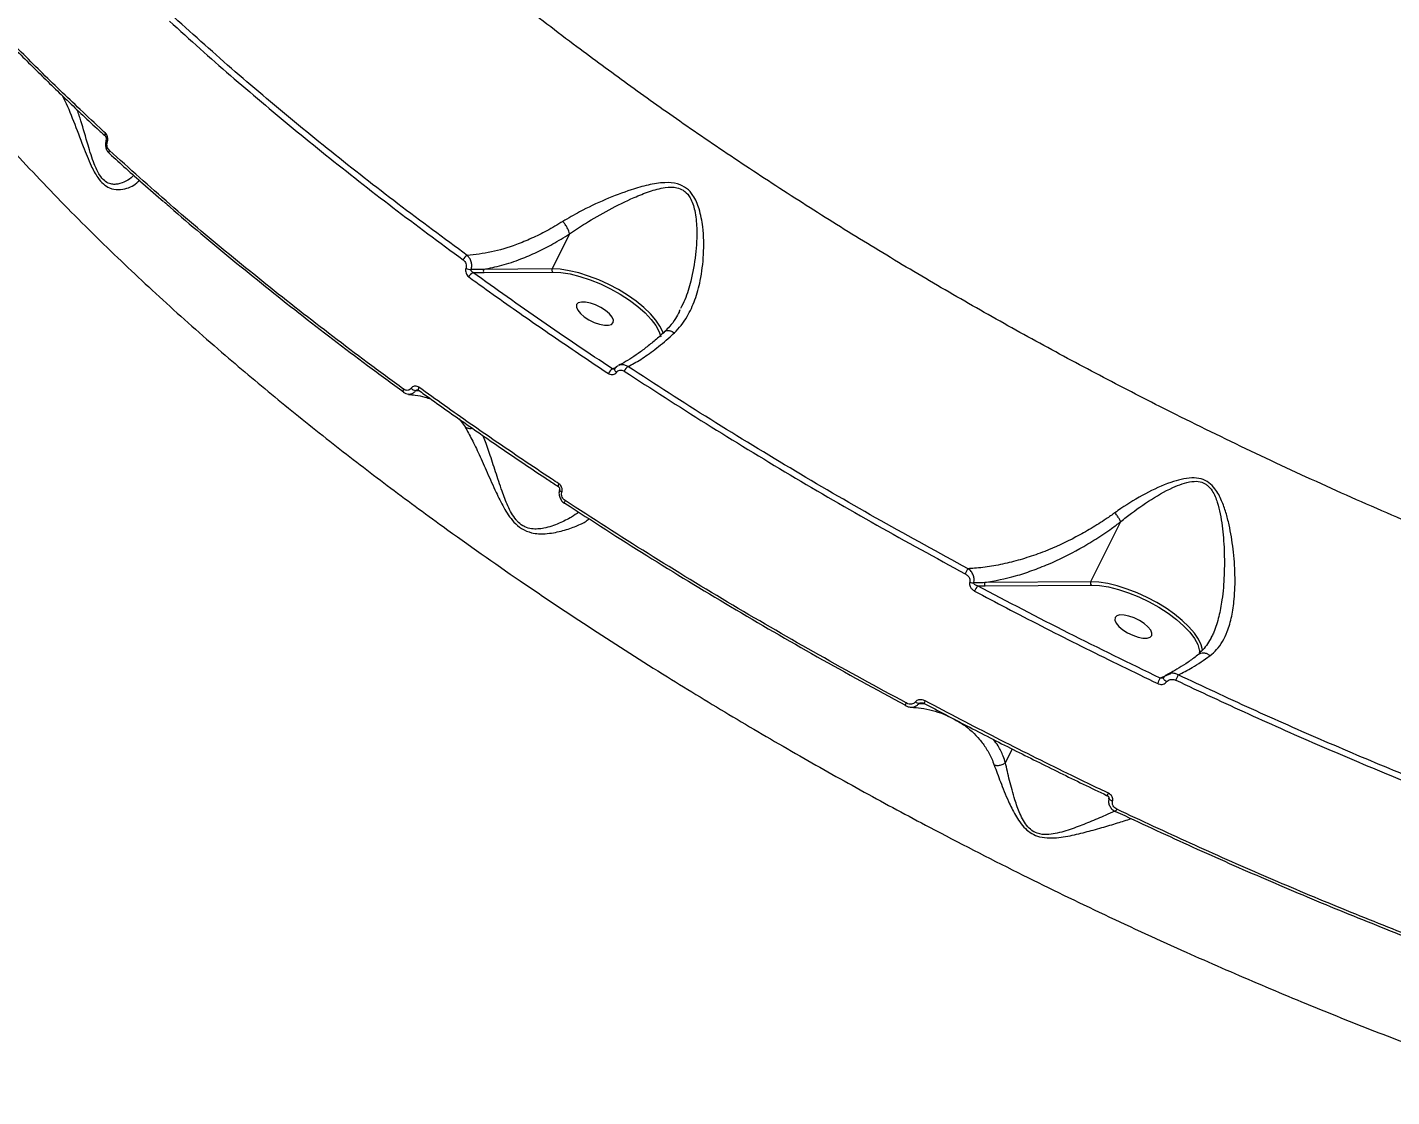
# Model space of a CAD drawing. Header units: millimetres. Extents: x -6328 to 5334, y -5037 to 4112.
# Drawn here: x -3359.1 to -3058, y 716.3 to 952.4 of the extents above; entities that cross this region are included whole.
import ezdxf

# ---------------------------------------------------------------- set-up
doc = ezdxf.new("R2010")
doc.units = ezdxf.units.MM
for name, color, linetype in [('DIKOM_ОБЪЕКТ', 7, 'Continuous'), ('DIKOM_РАЗМЕР_ЗОНА', 7, 'Continuous'), ('DIKOM_РАЗМЕР_ОБЪЕКТА', 7, 'Continuous')]:
    doc.layers.add(name, color=color, linetype=linetype)
doc.styles.add('style1', font='arial.ttf', dxfattribs={"width": 0.8})
doc.dimstyles.new('1-50', dxfattribs={"dimtxt": 300, "dimasz": 200, "dimexe": 100, "dimexo": 0, "dimgap": 100, "dimtad": 1, "dimtxsty": 'style1', "dimcen": 200, "dimclrd": 7, "dimclre": 7, "dimclrt": 7, "dimadec": 1, "dimazin": 2, "dimtfac": 1, "dimtmove": 0, "dimatfit": 2, "dimfxl": 0, "dimlwd": 25, "dimlwe": 18, "dimarcsym": 0})

# ---------------------------------------------------------------- blocks, each defined once
blk = doc.blocks.new('*D0')
at = {"layer": 'Defpoints', "color": 0, "transparency": 16777216}
for p in [(-3539.45, 760.32), (3333.52, 448.13), (3333.52, -4437.11)]:
    blk.add_point(p, dxfattribs=at)
at = {"layer": 'DIKOM_РАЗМЕР_ОБЪЕКТА', "color": 7, "lineweight": 18, "transparency": 16777216}
for p, q in [((-3539.45, 760.32), (-3539.45, -4537.11)), ((3333.52, 448.13), (3333.52, -4537.11))]:
    blk.add_line(p, q, dxfattribs=at)
at = {"layer": 'DIKOM_РАЗМЕР_ОБЪЕКТА', "color": 7, "lineweight": 25, "transparency": 16777216}
blk.add_line((-3339.45, -4437.11), (3133.52, -4437.11), dxfattribs=at)
at = {"layer": 'DIKOM_РАЗМЕР_ОБЪЕКТА', "color": 7, "transparency": 16777216}
for points in [[(-3339.45, -4403.77), (-3339.45, -4470.44), (-3539.45, -4437.11)], [(3133.52, -4403.77), (3133.52, -4470.44), (3333.52, -4437.11)]]:
    blk.add_solid(points, dxfattribs=at)
at = {"layer": 'DIKOM_РАЗМЕР_ОБЪЕКТА', "color": 7, "transparency": 16777216, "insert": (-102.96, -4183.94), "char_height": 300, "attachment_point": 5, "style": 'style1'}
blk.add_mtext('6900', dxfattribs=at)
blk = doc.blocks.new('*D2')
at = {"layer": 'Defpoints', "color": 0, "transparency": 16777216}
for p in [(-5303.77, 2121.42), (-1621.11, 2121.42), (560.33, -2395.62)]:
    blk.add_point(p, dxfattribs=at)
at = {"layer": 'DIKOM_РАЗМЕР_ОБЪЕКТА', "color": 7, "lineweight": 18, "transparency": 16777216}
for p, q in [((-1621.11, 2121.42), (-5403.77, 2121.42)), ((560.33, -2395.62), (-5403.77, -2395.62))]:
    blk.add_line(p, q, dxfattribs=at)
at = {"layer": 'DIKOM_РАЗМЕР_ОБЪЕКТА', "color": 7, "lineweight": 25, "transparency": 16777216}
blk.add_line((-5303.77, -2195.62), (-5303.77, 1921.42), dxfattribs=at)
at = {"layer": 'DIKOM_РАЗМЕР_ОБЪЕКТА', "color": 7, "transparency": 16777216}
for points in [[(-5337.11, 1921.42), (-5270.44, 1921.42), (-5303.77, 2121.42)], [(-5337.11, -2195.62), (-5270.44, -2195.62), (-5303.77, -2395.62)]]:
    blk.add_solid(points, dxfattribs=at)
at = {"layer": 'DIKOM_РАЗМЕР_ОБЪЕКТА', "color": 7, "transparency": 16777216, "insert": (-5556.94, -137.1), "char_height": 300, "attachment_point": 5, "rotation": 90, "style": 'style1'}
blk.add_mtext('4500', dxfattribs=at)
blk = doc.blocks.new('*D3')
at = {"layer": 'Defpoints', "color": 0, "transparency": 16777216}
for p in [(-1814.92, 4111.71), (-5877.98, -3895.62), (33.33, -3895.62)]:
    blk.add_point(p, dxfattribs=at)
at = {"layer": 'DIKOM_РАЗМЕР_ЗОНА', "color": 7, "lineweight": 18, "transparency": 16777216}
for p, q in [((-1814.92, 4111.71), (-5977.98, 4111.71)), ((33.33, -3895.62), (-5977.98, -3895.62))]:
    blk.add_line(p, q, dxfattribs=at)
at = {"layer": 'DIKOM_РАЗМЕР_ЗОНА', "color": 7, "lineweight": 25, "transparency": 16777216}
blk.add_line((-5877.98, 3911.71), (-5877.98, -3695.62), dxfattribs=at)
at = {"layer": 'DIKOM_РАЗМЕР_ЗОНА', "color": 7, "transparency": 16777216}
for points in [[(-5911.31, 3911.71), (-5844.65, 3911.71), (-5877.98, 4111.71)], [(-5911.31, -3695.62), (-5844.65, -3695.62), (-5877.98, -3895.62)]]:
    blk.add_solid(points, dxfattribs=at)
at = {"layer": 'DIKOM_РАЗМЕР_ЗОНА', "color": 7, "transparency": 16777216, "insert": (-6131.15, 108.05), "char_height": 300, "attachment_point": 5, "rotation": 90, "style": 'style1'}
blk.add_mtext('8000', dxfattribs=at)

msp = doc.modelspace()

# ---------------------------------------------------------------- linework, layer by layer
at = {"layer": 'DIKOM_ОБЪЕКТ', "color": 7, "linetype": 'Continuous', "lineweight": 15}
for p, q in [((-3341.003, 924.512), (-3340.977, 924.491)), ((-3239.426, 906.8), (-3243.283, 899.065)), ((-3260.75, 898.252), (-3258.315, 898.256)), ((-3243.283, 899.065), (-3258.406, 898.952)), ((-3258.315, 898.256), (-3243.193, 898.368)), ((-3215.091, 889.995), (-3215.242, 889.682)), ((-3229.168, 877.326), (-3229.987, 876.983)), ((-3263.835, 865.935), (-3262.485, 864.159)), ((-3117.808, 843.248), (-3124.427, 829.973)), ((-3149.405, 829.096), (-3147.725, 829.102)), ((-3124.427, 829.973), (-3147.816, 829.798)), ((-3147.725, 829.102), (-3124.337, 829.276)), ((-3097.66, 817.963), (-3097.894, 817.469)), ((-3106.796, 809.674), (-3109.082, 808.718)), ((-3143.222, 790.042), (-3141.717, 793.059))]:
    msp.add_line(p, q, dxfattribs=at)
at = {"layer": 'DIKOM_ОБЪЕКТ', "color": 7, "linetype": 'Continuous', "lineweight": 15, "flags": 128}
for points in [[(-3341.437, 927.114), (-3341.537, 927.187), (-3341.617, 927.258), (-3341.674, 927.327), (-3341.709, 927.391), (-3341.719, 927.45), (-3341.714, 927.479)], [(-3218.754, 884.751), (-3218.88, 885.139), (-3219.485, 886.414), (-3220.396, 887.759), (-3221.595, 889.144), (-3223.055, 890.538), (-3224.744, 891.912), (-3226.626, 893.235), (-3228.66, 894.48), (-3230.802, 895.618), (-3233.006, 896.626), (-3235.223, 897.482), (-3237.405, 898.166), (-3239.506, 898.665), (-3241.48, 898.966), (-3243.283, 899.065)], [(-3243.193, 898.368), (-3241.342, 898.261), (-3239.309, 897.935), (-3237.145, 897.398), (-3234.9, 896.662), (-3232.63, 895.745), (-3230.389, 894.67), (-3228.232, 893.463), (-3226.209, 892.152), (-3224.372, 890.769), (-3222.763, 889.349), (-3221.421, 887.924), (-3220.38, 886.529), (-3219.663, 885.199), (-3219.305, 884.051)], [(-3237.879, 891.165), (-3237.924, 890.618), (-3237.639, 889.955), (-3237.045, 889.229), (-3236.192, 888.499), (-3235.148, 887.826), (-3233.998, 887.262), (-3232.835, 886.854), (-3231.753, 886.635), (-3230.841, 886.623), (-3230.171, 886.818), (-3229.799, 887.205), (-3229.753, 887.752), (-3230.039, 888.416), (-3230.633, 889.141), (-3231.486, 889.871), (-3232.53, 890.544), (-3233.68, 891.108), (-3234.843, 891.516), (-3235.924, 891.735), (-3236.837, 891.747), (-3237.506, 891.552), (-3237.879, 891.165)], [(-3229.487, 877.007), (-3229.513, 876.954), (-3229.524, 876.858), (-3229.5, 876.745), (-3229.443, 876.618), (-3229.354, 876.484), (-3229.238, 876.348), (-3229.099, 876.214)], [(-3276.063, 872.512), (-3276.13, 872.362), (-3276.176, 872.224), (-3276.2, 872.101), (-3276.202, 871.999), (-3276.18, 871.921), (-3276.143, 871.875)], [(-3272.688, 872.923), (-3272.757, 872.767), (-3272.804, 872.624), (-3272.828, 872.499), (-3272.827, 872.396), (-3272.801, 872.32), (-3272.763, 872.281)], [(-3241.804, 851.624), (-3241.874, 851.469), (-3241.926, 851.329), (-3241.956, 851.208), (-3241.965, 851.112), (-3241.95, 851.043), (-3241.917, 851.008)], [(-3241.125, 849.783), (-3241.288, 849.869), (-3241.427, 849.96), (-3241.536, 850.054), (-3241.611, 850.145), (-3241.65, 850.231), (-3241.649, 850.308), (-3241.647, 850.315)], [(-3240.442, 847.934), (-3240.511, 847.785), (-3240.562, 847.649), (-3240.593, 847.532), (-3240.605, 847.436), (-3240.595, 847.366), (-3240.565, 847.324), (-3240.565, 847.324)], [(-3240.565, 847.324), (-3240.516, 847.311), (-3240.449, 847.329)], [(-3099.748, 814.936), (-3100.024, 816.047), (-3100.629, 817.322), (-3101.54, 818.667), (-3102.739, 820.052), (-3104.199, 821.446), (-3105.888, 822.82), (-3107.77, 824.143), (-3109.804, 825.388), (-3111.946, 826.526), (-3114.15, 827.534), (-3116.367, 828.39), (-3118.55, 829.074), (-3120.65, 829.573), (-3122.624, 829.874), (-3124.427, 829.973)], [(-3124.337, 829.276), (-3122.486, 829.169), (-3120.454, 828.843), (-3118.289, 828.306), (-3116.045, 827.57), (-3113.775, 826.654), (-3111.534, 825.579), (-3109.377, 824.371), (-3107.355, 823.061), (-3105.517, 821.678), (-3103.908, 820.258), (-3102.566, 818.833), (-3101.524, 817.439), (-3100.808, 816.108), (-3100.449, 814.959)], [(-3119.023, 822.073), (-3119.068, 821.526), (-3118.783, 820.863), (-3118.189, 820.137), (-3117.336, 819.407), (-3116.292, 818.734), (-3115.142, 818.17), (-3113.979, 817.762), (-3112.898, 817.543), (-3111.985, 817.531), (-3111.315, 817.726), (-3110.943, 818.113), (-3110.897, 818.66), (-3111.183, 819.324), (-3111.777, 820.049), (-3112.63, 820.779), (-3113.674, 821.452), (-3114.824, 822.016), (-3115.987, 822.424), (-3117.068, 822.643), (-3117.981, 822.655), (-3118.651, 822.46), (-3119.023, 822.073)], [(-3100.449, 814.959), (-3100.434, 814.874), (-3100.378, 814.194)], [(-3107.666, 807.885), (-3107.861, 808.028), (-3108.037, 808.186), (-3108.183, 808.348), (-3108.29, 808.505), (-3108.352, 808.648), (-3108.365, 808.769), (-3108.333, 808.855)], [(-3165.364, 802.687), (-3165.348, 802.692), (-3165.336, 802.703)], [(-3119.586, 781.568), (-3119.812, 781.651), (-3120.016, 781.752), (-3120.187, 781.864), (-3120.314, 781.981), (-3120.391, 782.097), (-3120.412, 782.203), (-3120.405, 782.24)], [(-3118.929, 779.251), (-3118.931, 779.265), (-3118.927, 779.284)]]:
    msp.add_lwpolyline(points, dxfattribs=at)
at = {"layer": 'DIKOM_ОБЪЕКТ', "color": 7, "linetype": 'Continuous', "lineweight": 15}
for centre, radius, start, end in [((-3341.416, 928.707), 0.585, 143.24065, 217.23659), ((-3340.514, 924.853), 0.596, 143.8407, 214.83478), ((-3260.998, 900.179), 2.131, 119.50756, 155.27911), ((-3261.129, 901.354), 2.465, 241.47231, 269.10464), ((-3259.762, 896.419), 2.082, 118.31601, 155.79339), ((-3257.843, 898.671), 0.629, 153.44876, 221.32701), ((-3242.721, 898.784), 0.629, 153.44867, 221.32786), ((-3228.443, 874.872), 2.615, 126.16276, 155.59411), ((-3224.826, 875.303), 2.797, 128.24662, 155.10734), ((-3276.056, 871.991), 0.145, 233.40865, 271.78711), ((-3273.133, 873.966), 1.775, 224.75477, 262.61321), ((-3143.063, 827.341), 10.073, 146.70459, 154.03329), ((-3150.333, 831.802), 2.061, 247.8203, 272.52595), ((-3140.428, 823.276), 10.698, 147.04246, 154.10482), ((-3147.253, 829.517), 0.629, 153.44876, 221.32701), ((-3123.865, 829.692), 0.629, 153.44866, 221.32787), ((-3125.422, 815.521), 17.699, 333.12433, 337.39541), ((-3119.89, 815.467), 15.975, 333.19081, 337.80712), ((-3164.009, 802.45), 1.375, 145.02417, 170.08796), ((-3162.046, 804.829), 1.724, 232.63181, 261.00725), ((-3159.205, 802.64), 2.034, 148.82897, 165.70444), ((-3123.336, 784.536), 3.086, 325.45806, 336.57622), ((-3120.467, 780.46), 1.956, 321.84709, 339.43575)]:
    msp.add_arc(centre, radius, start, end, dxfattribs=at)
for points, knots in [([(-2965.558, 810.796), (-2971.234, 812.548), (-2982.585, 816.052), (-2999.832, 821.91), (-3017.211, 828.207), (-3034.793, 835.013), (-3052.457, 842.284), (-3070.237, 850.043), (-3087.988, 858.239), (-3104.56, 866.316), (-3119.868, 874.142), (-3133.972, 881.659), (-3147.935, 889.415), (-3161.788, 897.429), (-3175.458, 905.666), (-3188.961, 914.141), (-3202.213, 922.807), (-3214.792, 931.378), (-3226.665, 939.798), (-3238.644, 948.625), (-3251.016, 958.144), (-3263.658, 968.354), (-3276.738, 979.459), (-3290.058, 991.449), (-3301.902, 1002.861), (-3311.641, 1012.829), (-3320.108, 1021.946), (-3328.577, 1031.632), (-3336.903, 1041.852), (-3345.148, 1052.787), (-3353.081, 1064.379), (-3359.847, 1075.557), (-3365.18, 1085.562), (-3369.339, 1094.437), (-3372.836, 1103.147), (-3375.651, 1111.655), (-3377.787, 1119.954), (-3379.219, 1128.011), (-3380.008, 1135.854), (-3379.943, 1140.855), (-3379.91, 1143.36)], [0, 0, 0, 0, 0.0277428, 0.0554856, 0.0835918, 0.1116979, 0.1402848, 0.1688716, 0.1978427, 0.2268138, 0.2503664, 0.2739191, 0.2976931, 0.3214671, 0.3455316, 0.3695961, 0.393891, 0.4181859, 0.4402547, 0.4623235, 0.4890861, 0.5158638, 0.5426264, 0.5757713, 0.6089163, 0.6309326, 0.652949, 0.6796477, 0.7063614, 0.7330602, 0.7661254, 0.7991906, 0.8241634, 0.8492229, 0.8742824, 0.8994293, 0.9244842, 0.9496267, 0.9747692, 1, 1, 1, 1]), ([(-3422.899, 1025.76), (-3422.584, 1024.31), (-3421.527, 1019.447), (-3418.606, 1010.782), (-3414.082, 999.61), (-3408.953, 989.236), (-3403.659, 979.818), (-3398.79, 971.907), (-3393.637, 964.159), (-3388.251, 956.582), (-3382.464, 948.931), (-3374.956, 939.557), (-3365.393, 928.428), (-3353.508, 915.66), (-3341.158, 903.322), (-3328.501, 891.458), (-3316.137, 880.52), (-3303.815, 870.164), (-3291.873, 860.576), (-3279.715, 851.229), (-3266.023, 841.128), (-3250.939, 830.514), (-3234.399, 819.455), (-3218.689, 809.445), (-3203.407, 800.134), (-3188.904, 791.659), (-3174.422, 783.534), (-3158.402, 774.902), (-3141.1, 766.017), (-3122.524, 756.978), (-3105.22, 748.997), (-3088.684, 741.754), (-3073.238, 735.321), (-3058.051, 729.31), (-3043.081, 723.695), (-3028.07, 718.351), (-3018.092, 715.065), (-3013.098, 713.421)], [0, 0, 0, 0, 0.0144718, 0.0485391, 0.0827126, 0.1187735, 0.1426499, 0.1665629, 0.1882447, 0.2099265, 0.231718, 0.2535095, 0.2893309, 0.3252754, 0.3602302, 0.3922148, 0.4242869, 0.4518443, 0.4794575, 0.5056644, 0.5319192, 0.5669316, 0.5989686, 0.631093, 0.6586948, 0.6863524, 0.7126009, 0.7388973, 0.7739972, 0.8061138, 0.8383179, 0.8659875, 0.8937129, 0.9200252, 0.9463853, 0.9731675, 1, 1, 1, 1]), ([(-3262.048, 902.034), (-3267.17, 905.815), (-3277.427, 913.386), (-3292.167, 924.955), (-3306.401, 936.667), (-3317.856, 946.581), (-3324.458, 952.578), (-3326.699, 954.613)], [0, 0, 0, 0, 0.2200464, 0.4406219, 0.6628116, 0.885546, 1, 1, 1, 1]), ([(-3341.884, 929.057), (-3342.298, 929.439), (-3344.368, 931.349), (-3349.403, 936.068), (-3356.827, 943.223), (-3362.352, 948.845), (-3365.116, 951.658)], [0, 0, 0, 0, 0.0507693, 0.253855, 0.6266991, 1, 1, 1, 1]), ([(-3327.733, 953.77), (-3325.487, 951.729), (-3318.923, 945.767), (-3307.534, 935.906), (-3293.334, 924.213), (-3278.509, 912.57), (-3268.13, 904.907), (-3262.934, 901.07)], [0, 0, 0, 0, 0.1144547, 0.3345006, 0.5550758, 0.7772655, 1, 1, 1, 1]), ([(-3365.095, 950.948), (-3364.784, 950.623), (-3362.359, 948.09), (-3357.599, 943.336), (-3350.789, 936.696), (-3345.533, 931.701), (-3342.492, 928.927), (-3341.873, 928.362)], [0, 0, 0, 0, 0.0431431, 0.3367235, 0.630912, 0.9248172, 1, 1, 1, 1]), ([(-3351.39, 937.311), (-3351.298, 937.132), (-3350.41, 935.416), (-3348.881, 931.632), (-3347.232, 927.257), (-3345.94, 923.928), (-3344.933, 921.57), (-3343.758, 919.362), (-3342.337, 917.71), (-3340.731, 916.704), (-3338.918, 916.443), (-3337.125, 916.796), (-3335.467, 917.514), (-3334.759, 918.224), (-3334.381, 918.603)], [0, 0, 0, 0, 0.0170796, 0.1638486, 0.3149848, 0.3722847, 0.4302661, 0.5069065, 0.5614893, 0.6159047, 0.7027811, 0.7959719, 0.8911769, 1, 1, 1, 1]), ([(-3335.643, 919.738), (-3335.729, 919.633), (-3336.151, 919.122), (-3337.339, 918.402), (-3338.733, 917.805), (-3339.993, 917.679), (-3340.998, 917.821), (-3342.129, 918.426), (-3343.369, 919.938), (-3344.303, 922.026), (-3345.07, 924.272), (-3346.043, 927.48), (-3346.969, 930.887), (-3347.817, 933.369), (-3348.093, 934.179)], [0, 0, 0, 0, 0.0302242, 0.1468557, 0.2652319, 0.316475, 0.368803, 0.4306878, 0.4922149, 0.5818291, 0.6519929, 0.7232558, 0.9096839, 1, 1, 1, 1]), ([(-3341.889, 928.358), (-3341.884, 928.354), (-3341.863, 928.337), (-3341.794, 928.248), (-3341.721, 928.09), (-3341.676, 927.903), (-3341.666, 927.714), (-3341.685, 927.567), (-3341.708, 927.506), (-3341.715, 927.486)], [0, 0, 0, 0, 0.0545881, 0.2556869, 0.4341324, 0.612632, 0.7657181, 0.9235389, 1, 1, 1, 1]), ([(-3341.437, 927.114), (-3341.394, 927.294), (-3341.309, 927.642), (-3341.378, 928.2), (-3341.565, 928.701), (-3341.778, 928.938), (-3341.884, 929.057)], [0, 0, 0, 0, 0.2592201, 0.5021627, 0.7511322, 1, 1, 1, 1]), ([(-3341.689, 927.471), (-3341.753, 927.277), (-3341.905, 926.812), (-3341.845, 925.997), (-3341.571, 925.148), (-3341.189, 924.728), (-3340.999, 924.519)], [0, 0, 0, 0, 0.190125, 0.4558985, 0.7297722, 1, 1, 1, 1]), ([(-3340.995, 925.205), (-3341.1, 925.321), (-3341.311, 925.554), (-3341.498, 926.047), (-3341.555, 926.569), (-3341.499, 926.927), (-3341.444, 927.095), (-3341.437, 927.114)], [0, 0, 0, 0, 0.2486747, 0.49752, 0.7389377, 0.9703205, 1, 1, 1, 1]), ([(-3276.063, 872.512), (-3278.749, 874.479), (-3286.6, 880.227), (-3299.23, 889.88), (-3313.753, 901.522), (-3327.767, 913.306), (-3336.582, 921.235), (-3340.995, 925.205)], [0, 0, 0, 0, 0.1144542, 0.3345003, 0.5550756, 0.7772654, 1, 1, 1, 1]), ([(-3340.954, 924.514), (-3340.951, 924.511), (-3338.568, 922.302), (-3334.612, 918.768), (-3330.566, 915.248), (-3329.043, 913.924)], [0, 0, 0, 0, 0.000869, 0.6241495, 1, 1, 1, 1]), ([(-3216.31, 884.935), (-3215.79, 885.471), (-3214.74, 886.552), (-3213.157, 888.954), (-3211.663, 892.222), (-3210.405, 896.833), (-3209.731, 902.264), (-3209.839, 907.651), (-3210.647, 912.092), (-3211.858, 915.043), (-3213.563, 916.967), (-3215.751, 918.017), (-3218.689, 918.208), (-3222.127, 917.637), (-3226.514, 916.371), (-3231.608, 914.396), (-3236.725, 912.003), (-3239.698, 910.251), (-3240.913, 909.536)], [0, 0, 0, 0, 0.0400994, 0.0808883, 0.149972, 0.2211627, 0.3125707, 0.4066966, 0.4681058, 0.5184496, 0.5509518, 0.5857536, 0.6308473, 0.6885498, 0.7478282, 0.8397944, 0.9345761, 1, 1, 1, 1]), ([(-3239.424, 906.808), (-3239.423, 906.809), (-3238.297, 907.601), (-3235.465, 909.458), (-3230.683, 912.2), (-3225.943, 914.546), (-3221.808, 916.2), (-3218.661, 917.086), (-3216.084, 917.18), (-3214.66, 916.641), (-3213.641, 915.925), (-3212.834, 914.921), (-3212.188, 913.417), (-3211.595, 911.186), (-3211.24, 907.403), (-3211.502, 902.119), (-3212.499, 896.816), (-3213.664, 892.822), (-3214.615, 890.95), (-3214.94, 890.31)], [0, 0, 0, 0, 0.0000675, 0.0754969, 0.1820107, 0.2914813, 0.3569136, 0.4234986, 0.4716662, 0.4992639, 0.5074195, 0.5408923, 0.5677568, 0.5953937, 0.6644064, 0.7700455, 0.8783371, 0.9584541, 1, 1, 1, 1]), ([(-3328.875, 913.848), (-3328.447, 913.467), (-3323.623, 909.166), (-3313.764, 900.974), (-3299.269, 889.305), (-3286.562, 879.598), (-3278.668, 873.816), (-3275.988, 871.854)], [0, 0, 0, 0, 0.0267982, 0.3020249, 0.579266, 0.8571868, 1, 1, 1, 1]), ([(-3240.913, 909.536), (-3242.1, 908.822), (-3244.394, 907.443), (-3247.835, 905.757), (-3251.938, 904.073), (-3256.795, 902.593), (-3260.282, 902.222), (-3262.048, 902.034)], [0, 0, 0, 0, 0.164794, 0.3184402, 0.4735199, 0.7333093, 1, 1, 1, 1]), ([(-3239.424, 906.808), (-3239.474, 907.003), (-3239.575, 907.393), (-3239.918, 908.116), (-3240.347, 908.823), (-3240.699, 909.289), (-3240.883, 909.502), (-3240.913, 909.536)], [0, 0, 0, 0, 0.2440021, 0.4880042, 0.7320067, 0.9571012, 1, 1, 1, 1]), ([(-3258.406, 898.952), (-3257.073, 899.22), (-3254.388, 899.759), (-3250.437, 901.098), (-3246.676, 902.708), (-3243.077, 904.536), (-3240.667, 906.031), (-3239.426, 906.8)], [0, 0, 0, 0, 0.2198974, 0.4427753, 0.6236712, 0.8062571, 1, 1, 1, 1]), ([(-3239.426, 906.8), (-3239.425, 906.802), (-3239.424, 906.804), (-3239.424, 906.807), (-3239.424, 906.808), (-3239.424, 906.808)], [0, 0, 0, 0, 0.5019097, 0.9101308, 1, 1, 1, 1]), ([(-3262.934, 901.07), (-3262.806, 900.958), (-3262.549, 900.733), (-3262.303, 900.251), (-3262.203, 899.737), (-3262.245, 899.379), (-3262.299, 899.21), (-3262.306, 899.188)], [0, 0, 0, 0, 0.2478617, 0.4958964, 0.7364511, 0.9670336, 1, 1, 1, 1]), ([(-3261.167, 898.889), (-3261.156, 898.925), (-3261.068, 899.207), (-3260.992, 899.8), (-3261.123, 900.657), (-3261.476, 901.464), (-3261.858, 901.845), (-3262.048, 902.034)], [0, 0, 0, 0, 0.0333396, 0.2664399, 0.5082689, 0.7552684, 1, 1, 1, 1]), ([(-3262.306, 899.188), (-3262.312, 899.169), (-3262.368, 898.997), (-3262.41, 898.633), (-3262.307, 898.108), (-3262.055, 897.616), (-3261.792, 897.387), (-3261.661, 897.272)], [0, 0, 0, 0, 0.0299153, 0.261791, 0.5039481, 0.7520215, 1, 1, 1, 1]), ([(-3260.75, 898.252), (-3260.817, 898.289), (-3260.949, 898.363), (-3261.096, 898.522), (-3261.175, 898.687), (-3261.183, 898.805), (-3261.174, 898.866), (-3261.169, 898.883), (-3261.167, 898.889)], [0, 0, 0, 0, 0.2725665, 0.5325862, 0.7667508, 0.9319469, 0.9740885, 1, 1, 1, 1]), ([(-3258.406, 898.952), (-3258.642, 898.944), (-3259.562, 898.914), (-3260.483, 898.9), (-3261.167, 898.889)], [0, 0, 0, 0, 0.2563729, 1, 1, 1, 1]), ([(-3229.987, 876.983), (-3235.216, 880.48), (-3245.687, 887.482), (-3255.725, 894.659), (-3260.75, 898.252)], [0, 0, 0, 0, 0.4994501, 1, 1, 1, 1]), ([(-3261.661, 897.272), (-3261.154, 896.906), (-3258.617, 895.075), (-3252.299, 890.572), (-3242.583, 883.803), (-3234.746, 878.57), (-3230.825, 875.952)], [0, 0, 0, 0, 0.0507678, 0.2538476, 0.6266954, 1, 1, 1, 1]), ([(-3215.194, 889.666), (-3215.472, 889.138), (-3216.108, 887.932), (-3217.183, 886.449), (-3218.044, 885.616), (-3218.401, 885.27)], [0, 0, 0, 0, 0.3132167, 0.7151937, 1, 1, 1, 1]), ([(-3218.349, 885.251), (-3218.243, 885.328), (-3218.01, 885.497), (-3217.454, 885.486), (-3216.893, 885.294), (-3216.506, 885.072), (-3216.346, 884.96), (-3216.31, 884.935)], [0, 0, 0, 0, 0.2340227, 0.5147519, 0.7954821, 0.9532557, 1, 1, 1, 1]), ([(-3218.373, 885.281), (-3218.831, 884.855), (-3220.001, 883.768), (-3221.823, 882.244), (-3223.825, 880.698), (-3225.723, 879.395), (-3227.339, 878.408), (-3228.247, 877.966), (-3228.617, 877.785)], [0, 0, 0, 0, 0.1207181, 0.307945, 0.4959109, 0.6839216, 0.8710429, 1, 1, 1, 1]), ([(-3226.557, 877.5), (-3225.631, 877.988), (-3223.761, 878.973), (-3220.612, 881.217), (-3218.083, 883.311), (-3216.619, 884.652), (-3216.31, 884.935)], [0, 0, 0, 0, 0.2991599, 0.6039868, 0.9163485, 1, 1, 1, 1]), ([(-3229.569, 876.948), (-3229.593, 876.936), (-3229.663, 876.903), (-3229.8, 876.907), (-3229.917, 876.942), (-3229.976, 876.977), (-3229.987, 876.983)], [0, 0, 0, 0, 0.1893094, 0.5524183, 0.9161655, 1, 1, 1, 1]), ([(-3229.487, 877.01), (-3229.49, 877.005), (-3229.514, 876.965), (-3229.53, 876.949), (-3229.564, 876.945), (-3229.567, 876.944)], [0, 0, 0, 0, 0.1085739, 0.9056782, 1, 1, 1, 1]), ([(-3228.711, 877.674), (-3228.942, 877.54), (-3229.246, 877.363), (-3229.425, 877.065), (-3229.468, 876.993)], [0, 0, 0, 0, 0.7585874, 1, 1, 1, 1]), ([(-3229.099, 876.214), (-3228.998, 876.328), (-3228.795, 876.556), (-3228.367, 876.721), (-3227.904, 876.726), (-3227.563, 876.606), (-3227.394, 876.5), (-3227.363, 876.48)], [0, 0, 0, 0, 0.236408, 0.4729314, 0.7098822, 0.9468304, 1, 1, 1, 1]), ([(-3226.557, 877.5), (-3226.608, 877.532), (-3226.886, 877.71), (-3227.44, 877.905), (-3228.107, 877.936), (-3228.455, 877.769), (-3228.584, 877.708)], [0, 0, 0, 0, 0.0799632, 0.4362, 0.7924271, 1, 1, 1, 1]), ([(-3227.363, 876.48), (-3221.375, 872.604), (-3209.384, 864.839), (-3190.753, 853.519), (-3171.69, 842.422), (-3158.649, 835.312), (-3152.119, 831.752)], [0, 0, 0, 0, 0.2482522, 0.497193, 0.7482405, 1, 1, 1, 1]), ([(-3151.482, 832.871), (-3157.907, 836.373), (-3170.775, 843.388), (-3189.713, 854.401), (-3208.398, 865.743), (-3220.498, 873.577), (-3226.557, 877.5)], [0, 0, 0, 0, 0.2482527, 0.4971938, 0.7482409, 1, 1, 1, 1]), ([(-3230.825, 875.952), (-3230.793, 875.932), (-3230.625, 875.826), (-3230.285, 875.707), (-3229.826, 875.711), (-3229.4, 875.875), (-3229.199, 876.101), (-3229.099, 876.214)], [0, 0, 0, 0, 0.0545852, 0.2913569, 0.527817, 0.7639702, 1, 1, 1, 1]), ([(-3276.122, 871.903), (-3275.948, 871.774), (-3275.59, 871.507), (-3275.155, 871.461), (-3274.932, 871.438)], [0, 0, 0, 0, 0.4863285, 1, 1, 1, 1]), ([(-3274.393, 872.716), (-3274.487, 872.608), (-3274.675, 872.39), (-3275.071, 872.238), (-3275.501, 872.238), (-3275.84, 872.361), (-3276.017, 872.481), (-3276.063, 872.512)], [0, 0, 0, 0, 0.2256675, 0.4513623, 0.6801796, 0.9175966, 1, 1, 1, 1]), ([(-3274.976, 871.348), (-3274.476, 871.31), (-3273.207, 871.215), (-3271.538, 870.866), (-3270.454, 870.471), (-3269.999, 870.305)], [0, 0, 0, 0, 0.2743608, 0.6962783, 1, 1, 1, 1]), ([(-3274.973, 871.445), (-3274.803, 871.435), (-3274.412, 871.41), (-3273.829, 871.668), (-3273.517, 872.026), (-3273.361, 872.206)], [0, 0, 0, 0, 0.2789508, 0.6386991, 1, 1, 1, 1]), ([(-3272.688, 872.923), (-3272.735, 872.955), (-3272.917, 873.077), (-3273.265, 873.202), (-3273.705, 873.2), (-3274.107, 873.046), (-3274.298, 872.826), (-3274.393, 872.716)], [0, 0, 0, 0, 0.0825824, 0.3217227, 0.5513052, 0.7756177, 1, 1, 1, 1]), ([(-3273.361, 872.206), (-3273.329, 872.239), (-3273.293, 872.277), (-3273.197, 872.33), (-3273.099, 872.365), (-3273.003, 872.361), (-3272.967, 872.359)], [0, 0, 0, 0, 0.3194609, 0.3683543, 0.7639494, 1, 1, 1, 1]), ([(-3273.361, 872.206), (-3273.302, 872.205), (-3273.059, 872.203), (-3272.817, 872.198), (-3272.634, 872.195)], [0, 0, 0, 0, 0.2404961, 1, 1, 1, 1]), ([(-3272.967, 872.363), (-3272.965, 872.364), (-3272.95, 872.368), (-3272.873, 872.355), (-3272.794, 872.297), (-3272.768, 872.278)], [0, 0, 0, 0, 0.1424576, 0.7184528, 1, 1, 1, 1]), ([(-3272.759, 872.286), (-3272.332, 871.975), (-3268.995, 869.542), (-3262.591, 865.034), (-3253.536, 858.778), (-3246.631, 854.104), (-3242.712, 851.54), (-3241.911, 851.016)], [0, 0, 0, 0, 0.043061, 0.3365562, 0.6306674, 0.9245086, 1, 1, 1, 1]), ([(-3241.804, 851.624), (-3242.34, 851.979), (-3245.022, 853.75), (-3251.595, 858.149), (-3261.419, 864.873), (-3268.93, 870.239), (-3272.688, 872.923)], [0, 0, 0, 0, 0.0507678, 0.2538476, 0.6266954, 1, 1, 1, 1]), ([(-3262.485, 864.159), (-3261.998, 863.284), (-3261.013, 861.509), (-3259.364, 858.055), (-3257.609, 854.111), (-3255.867, 850.123), (-3254.31, 846.928), (-3252.973, 844.718), (-3251.701, 843.054), (-3249.947, 841.545), (-3248.017, 840.795), (-3246.282, 840.568), (-3244.002, 840.595), (-3241.189, 841.142), (-3238.252, 842.119), (-3236.11, 843.068), (-3235.377, 843.679), (-3235.102, 843.908)], [0, 0, 0, 0, 0.0847791, 0.1718412, 0.2643904, 0.3588056, 0.4282, 0.4634512, 0.4996966, 0.5408254, 0.5884614, 0.6228808, 0.6581133, 0.7514382, 0.8473839, 0.9426517, 1, 1, 1, 1]), ([(-3262.485, 864.159), (-3262.449, 864.138), (-3262.224, 864.005), (-3261.724, 863.858), (-3261.191, 863.802), (-3260.915, 863.885), (-3260.904, 863.888)], [0, 0, 0, 0, 0.0821702, 0.5133258, 0.9806987, 1, 1, 1, 1]), ([(-3237.386, 845.369), (-3237.906, 844.996), (-3239.107, 844.133), (-3241.709, 842.848), (-3244.279, 841.921), (-3246.424, 841.606), (-3247.838, 841.623), (-3249.003, 841.943), (-3250.07, 842.522), (-3250.715, 843.066), (-3251.534, 844.002), (-3252.277, 845.124), (-3253.331, 847.264), (-3254.504, 850.392), (-3255.784, 854.346), (-3257.062, 858.238), (-3257.981, 860.914), (-3258.433, 862.043), (-3258.51, 862.234)], [0, 0, 0, 0, 0.0854135, 0.1976949, 0.3121797, 0.3516167, 0.3918078, 0.431512, 0.443657, 0.4793996, 0.487893, 0.5272738, 0.5685036, 0.6502332, 0.7620753, 0.8759002, 0.9789778, 1, 1, 1, 1]), ([(-3098.09, 813.673), (-3097.587, 814.099), (-3096.538, 814.988), (-3095.274, 816.802), (-3094.116, 819.23), (-3093.224, 822.355), (-3092.62, 826.557), (-3092.487, 831.564), (-3092.891, 837.109), (-3093.64, 841.717), (-3094.54, 845.276), (-3095.476, 847.977), (-3096.672, 850.27), (-3098.264, 851.94), (-3100.08, 852.819), (-3102.218, 852.992), (-3104.464, 852.638), (-3107.94, 851.586), (-3112.461, 849.466), (-3116.498, 847.044), (-3118.625, 845.542), (-3119.056, 845.237)], [0, 0, 0, 0, 0.0399715, 0.083299, 0.1277351, 0.1880435, 0.2502378, 0.3338835, 0.4199859, 0.5013491, 0.5428288, 0.5846608, 0.6297904, 0.6581297, 0.6869604, 0.7180466, 0.7529296, 0.7887563, 0.8810067, 0.9758693, 1, 1, 1, 1]), ([(-3241.923, 851.008), (-3241.915, 851.004), (-3241.871, 850.979), (-3241.789, 850.898), (-3241.7, 850.767), (-3241.641, 850.615), (-3241.621, 850.466), (-3241.631, 850.361), (-3241.646, 850.325), (-3241.649, 850.317)], [0, 0, 0, 0, 0.0432552, 0.224047, 0.3932212, 0.5687305, 0.7505764, 0.9396501, 1, 1, 1, 1]), ([(-3241.125, 849.783), (-3241.115, 849.817), (-3241.06, 850.001), (-3241.036, 850.37), (-3241.157, 850.863), (-3241.415, 851.314), (-3241.674, 851.521), (-3241.804, 851.624)], [0, 0, 0, 0, 0.0535395, 0.2897948, 0.5263616, 0.7631292, 1, 1, 1, 1]), ([(-3241.618, 850.304), (-3241.676, 850.119), (-3241.819, 849.666), (-3241.72, 848.869), (-3241.357, 848.06), (-3240.917, 847.538), (-3240.607, 847.364), (-3240.557, 847.336)], [0, 0, 0, 0, 0.1731777, 0.4246784, 0.6838152, 0.9486163, 1, 1, 1, 1]), ([(-3240.442, 847.934), (-3240.573, 848.037), (-3240.833, 848.244), (-3241.093, 848.697), (-3241.214, 849.191), (-3241.19, 849.562), (-3241.135, 849.748), (-3241.125, 849.783)], [0, 0, 0, 0, 0.2363546, 0.4725827, 0.7091512, 0.9458514, 1, 1, 1, 1]), ([(-3117.806, 843.257), (-3117.804, 843.259), (-3117.401, 843.592), (-3115.435, 845.178), (-3111.682, 847.866), (-3107.51, 850.312), (-3104.241, 851.659), (-3102.214, 852.194), (-3100.363, 852.189), (-3099.257, 851.716), (-3098.358, 851.057), (-3097.323, 849.805), (-3096.445, 847.596), (-3095.807, 844.989), (-3095.247, 841.469), (-3094.894, 836.935), (-3094.894, 831.411), (-3095.306, 826.467), (-3096.111, 822.255), (-3096.871, 819.567), (-3097.517, 818.254), (-3097.66, 817.963)], [0, 0, 0, 0, 0.0001001, 0.0276741, 0.1333897, 0.2414151, 0.2798519, 0.3189988, 0.351208, 0.3749228, 0.3803488, 0.4096148, 0.4584808, 0.504408, 0.5507847, 0.6453752, 0.7418775, 0.840479, 0.9093718, 0.9799029, 1, 1, 1, 1]), ([(-3240.449, 847.329), (-3234.469, 843.462), (-3222.492, 835.719), (-3203.886, 824.431), (-3184.853, 813.367), (-3171.833, 806.278), (-3165.315, 802.728)], [0, 0, 0, 0, 0.2482526, 0.4971936, 0.7482408, 1, 1, 1, 1]), ([(-3165.136, 803.238), (-3171.579, 806.745), (-3184.483, 813.769), (-3203.477, 824.798), (-3222.222, 836.158), (-3234.363, 844.005), (-3240.442, 847.934)], [0, 0, 0, 0, 0.2482523, 0.4971932, 0.7482405, 1, 1, 1, 1]), ([(-3119.056, 845.237), (-3119.703, 844.777), (-3121.43, 843.548), (-3124.305, 841.73), (-3128.836, 839.18), (-3133.611, 837.001), (-3138.523, 835.259), (-3142.441, 834.16), (-3146.313, 833.374), (-3149.322, 832.995), (-3151.017, 832.897), (-3151.482, 832.871)], [0, 0, 0, 0, 0.0601169, 0.1606253, 0.2618619, 0.4689752, 0.5879989, 0.7078536, 0.830228, 0.9534373, 1, 1, 1, 1]), ([(-3147.816, 829.798), (-3145.561, 830.22), (-3142.152, 830.858), (-3137.383, 832.422), (-3132.667, 834.267), (-3127.931, 836.597), (-3123.283, 839.378), (-3120.274, 841.396), (-3118.47, 842.751), (-3117.808, 843.248)], [0, 0, 0, 0, 0.2355394, 0.3560364, 0.4765274, 0.7016571, 0.8172953, 0.9329171, 1, 1, 1, 1]), ([(-3117.806, 843.257), (-3117.885, 843.432), (-3118.043, 843.781), (-3118.462, 844.448), (-3118.823, 844.944), (-3119.025, 845.198), (-3119.056, 845.237)], [0, 0, 0, 0, 0.3157288, 0.6314576, 0.943771, 1, 1, 1, 1]), ([(-3117.808, 843.248), (-3117.807, 843.25), (-3117.806, 843.252), (-3117.805, 843.255), (-3117.806, 843.257), (-3117.806, 843.257)], [0, 0, 0, 0, 0.4269521, 0.7842824, 1, 1, 1, 1]), ([(-3152.119, 831.752), (-3151.903, 831.61), (-3151.527, 831.362), (-3151.182, 830.852), (-3151.043, 830.389), (-3151.058, 830.071), (-3151.104, 829.92), (-3151.111, 829.894)], [0, 0, 0, 0, 0.3277202, 0.573894, 0.77963, 0.9627747, 1, 1, 1, 1]), ([(-3150.243, 829.743), (-3150.23, 829.786), (-3150.153, 830.037), (-3150.103, 830.559), (-3150.249, 831.335), (-3150.656, 832.125), (-3151.129, 832.622), (-3151.432, 832.835), (-3151.482, 832.871)], [0, 0, 0, 0, 0.0395069, 0.2326388, 0.4437426, 0.6867398, 0.9479473, 1, 1, 1, 1]), ([(-3151.111, 829.894), (-3151.121, 829.862), (-3151.168, 829.7), (-3151.178, 829.36), (-3151.023, 828.871), (-3150.657, 828.343), (-3150.267, 828.089), (-3150.052, 827.948)], [0, 0, 0, 0, 0.0440727, 0.2245474, 0.4337722, 0.6875081, 1, 1, 1, 1]), ([(-3149.405, 829.096), (-3149.543, 829.142), (-3149.784, 829.221), (-3150.053, 829.389), (-3150.196, 829.538), (-3150.242, 829.647), (-3150.248, 829.706), (-3150.244, 829.733), (-3150.243, 829.743)], [0, 0, 0, 0, 0.3694027, 0.6445477, 0.8371646, 0.9270165, 0.9711869, 1, 1, 1, 1]), ([(-3147.816, 829.798), (-3148.051, 829.791), (-3148.86, 829.767), (-3149.669, 829.753), (-3150.243, 829.743)], [0, 0, 0, 0, 0.2912822, 1, 1, 1, 1]), ([(-3109.082, 808.718), (-3115.851, 812.001), (-3129.409, 818.578), (-3142.733, 825.587), (-3149.405, 829.096)], [0, 0, 0, 0, 0.4992727, 1, 1, 1, 1]), ([(-3150.052, 827.948), (-3149.465, 827.636), (-3146.527, 826.072), (-3138.38, 821.793), (-3125.525, 815.217), (-3114.934, 810.087), (-3109.635, 807.52)], [0, 0, 0, 0, 0.0441412, 0.2207137, 0.6100127, 1, 1, 1, 1]), ([(-3097.702, 817.98), (-3097.857, 817.654), (-3098.276, 816.768), (-3099.141, 815.585), (-3099.933, 814.66), (-3100.456, 814.293), (-3100.55, 814.227)], [0, 0, 0, 0, 0.2073298, 0.5619838, 0.9210529, 1, 1, 1, 1]), ([(-3100.466, 814.08), (-3100.596, 813.975), (-3101.451, 813.284), (-3102.954, 812.218), (-3104.931, 810.928), (-3106.434, 810.06), (-3107.218, 809.701), (-3107.441, 809.598)], [0, 0, 0, 0, 0.0503147, 0.3307467, 0.6105398, 0.8892678, 1, 1, 1, 1]), ([(-3105.099, 809.432), (-3104.084, 809.932), (-3101.88, 811.018), (-3099.418, 812.742), (-3098.09, 813.673)], [0, 0, 0, 0, 0.4604881, 1, 1, 1, 1]), ([(-3100.437, 814.057), (-3100.33, 814.137), (-3100.068, 814.33), (-3099.484, 814.359), (-3098.817, 814.173), (-3098.347, 813.885), (-3098.124, 813.701), (-3098.09, 813.673)], [0, 0, 0, 0, 0.1850064, 0.4512286, 0.7174517, 0.9570267, 1, 1, 1, 1]), ([(-3109.635, 807.52), (-3109.572, 807.493), (-3109.344, 807.393), (-3108.925, 807.313), (-3108.42, 807.364), (-3107.972, 807.549), (-3107.768, 807.773), (-3107.666, 807.885)], [0, 0, 0, 0, 0.0918816, 0.335558, 0.5630753, 0.7814373, 1, 1, 1, 1]), ([(-3108.47, 808.763), (-3108.496, 808.751), (-3108.589, 808.707), (-3108.773, 808.686), (-3108.951, 808.691), (-3109.054, 808.712), (-3109.082, 808.718)], [0, 0, 0, 0, 0.1294393, 0.4660343, 0.8518317, 1, 1, 1, 1]), ([(-3108.335, 808.854), (-3108.336, 808.852), (-3108.348, 808.831), (-3108.383, 808.794), (-3108.45, 808.769), (-3108.469, 808.761)], [0, 0, 0, 0, 0.0817995, 0.730688, 1, 1, 1, 1]), ([(-3107.487, 809.544), (-3107.7, 809.433), (-3108.034, 809.258), (-3108.233, 808.946), (-3108.305, 808.833)], [0, 0, 0, 0, 0.6384822, 1, 1, 1, 1]), ([(-3107.666, 807.885), (-3107.561, 807.999), (-3107.352, 808.228), (-3106.891, 808.418), (-3106.369, 808.472), (-3105.934, 808.393), (-3105.697, 808.29), (-3105.632, 808.262)], [0, 0, 0, 0, 0.216891, 0.4334722, 0.6619726, 0.9080849, 1, 1, 1, 1]), ([(-3105.099, 809.432), (-3105.197, 809.484), (-3105.558, 809.672), (-3106.224, 809.824), (-3106.94, 809.8), (-3107.296, 809.621), (-3107.423, 809.558)], [0, 0, 0, 0, 0.1319614, 0.4854936, 0.8170067, 1, 1, 1, 1]), ([(-3105.632, 808.262), (-3100.286, 805.758), (-3089.583, 800.746), (-3073.393, 793.596), (-3057.116, 786.696), (-3046.232, 782.371), (-3040.785, 780.206)], [0, 0, 0, 0, 0.2488775, 0.4981996, 0.7488726, 1, 1, 1, 1]), ([(-3040.393, 781.438), (-3045.779, 783.578), (-3056.562, 787.862), (-3072.755, 794.723), (-3088.959, 801.875), (-3099.715, 806.912), (-3105.099, 809.432)], [0, 0, 0, 0, 0.2488778, 0.4982002, 0.748873, 1, 1, 1, 1]), ([(-3165.346, 802.72), (-3165.196, 802.629), (-3164.812, 802.397), (-3164.367, 802.351), (-3164.095, 802.323)], [0, 0, 0, 0, 0.3898, 1, 1, 1, 1]), ([(-3163.092, 803.459), (-3163.182, 803.358), (-3163.363, 803.156), (-3163.765, 802.997), (-3164.234, 802.954), (-3164.711, 803.038), (-3165.007, 803.178), (-3165.136, 803.238)], [0, 0, 0, 0, 0.188925, 0.3774349, 0.5791838, 0.8164502, 1, 1, 1, 1]), ([(-3164.098, 802.312), (-3163.342, 802.248), (-3161.679, 802.108), (-3159.309, 801.597), (-3157.111, 800.928), (-3155.852, 800.324), (-3155.3, 800.059)], [0, 0, 0, 0, 0.2295098, 0.5049376, 0.7831178, 1, 1, 1, 1]), ([(-3164.096, 802.324), (-3164.067, 802.317), (-3163.816, 802.263), (-3163.35, 802.366), (-3162.747, 802.622), (-3162.46, 802.957), (-3162.315, 803.127)], [0, 0, 0, 0, 0.0419559, 0.3658076, 0.6788085, 1, 1, 1, 1]), ([(-3160.946, 803.693), (-3161.08, 803.755), (-3161.393, 803.901), (-3161.898, 803.986), (-3162.392, 803.938), (-3162.811, 803.772), (-3162.998, 803.563), (-3163.092, 803.459)], [0, 0, 0, 0, 0.1825282, 0.4237843, 0.6274648, 0.8134356, 1, 1, 1, 1]), ([(-3162.315, 803.127), (-3162.292, 803.149), (-3162.251, 803.188), (-3162.135, 803.244), (-3161.964, 803.289), (-3161.817, 803.292), (-3161.739, 803.294)], [0, 0, 0, 0, 0.1581496, 0.2742752, 0.612437, 1, 1, 1, 1]), ([(-3162.315, 803.127), (-3162.205, 803.125), (-3161.8, 803.121), (-3161.397, 803.115), (-3161.104, 803.11)], [0, 0, 0, 0, 0.2709376, 1, 1, 1, 1]), ([(-3161.739, 803.291), (-3161.717, 803.292), (-3161.615, 803.298), (-3161.413, 803.256), (-3161.254, 803.171), (-3161.181, 803.132)], [0, 0, 0, 0, 0.1225215, 0.5951624, 1, 1, 1, 1]), ([(-3161.174, 803.147), (-3158.04, 801.491), (-3151.515, 798.041), (-3141.523, 792.935), (-3131.229, 787.823), (-3124.317, 784.445), (-3120.827, 782.804), (-3120.793, 782.788)], [0, 0, 0, 0, 0.235353, 0.4900743, 0.7439511, 0.997501, 1, 1, 1, 1]), ([(-3120.504, 783.309), (-3121.106, 783.596), (-3124.111, 785.032), (-3132.4, 789.049), (-3145.328, 795.487), (-3155.737, 800.956), (-3160.946, 803.693)], [0, 0, 0, 0, 0.0441412, 0.2207137, 0.6100127, 1, 1, 1, 1]), ([(-3154.611, 799.697), (-3153.897, 799.292), (-3151.752, 798.076), (-3149.376, 795.859), (-3147.432, 793.221), (-3146.385, 791.299), (-3145.895, 790.006), (-3145.715, 789.532)], [0, 0, 0, 0, 0.1769747, 0.5310466, 0.7121124, 0.8945008, 1, 1, 1, 1]), ([(-3143.222, 790.042), (-3143.391, 790.531), (-3143.843, 791.84), (-3144.689, 793.58), (-3145.501, 794.703), (-3145.836, 795.167)], [0, 0, 0, 0, 0.259801, 0.69415, 1, 1, 1, 1]), ([(-3145.715, 789.532), (-3145.67, 789.521), (-3145.376, 789.451), (-3144.781, 789.424), (-3143.942, 789.6), (-3143.467, 789.888), (-3143.229, 790.032)], [0, 0, 0, 0, 0.056229, 0.3685429, 0.6842715, 1, 1, 1, 1]), ([(-3145.715, 789.532), (-3145.276, 788.325), (-3144.388, 785.884), (-3142.843, 782.035), (-3141.375, 778.985), (-3140.098, 776.939), (-3138.925, 775.504), (-3137.437, 774.327), (-3135.568, 773.577), (-3133.518, 773.374), (-3130.725, 773.563), (-3127.442, 774.232), (-3123.656, 775.224), (-3120.105, 776.257), (-3117.272, 777.114), (-3115.977, 777.55), (-3115.48, 777.717)], [0, 0, 0, 0, 0.1131598, 0.228904, 0.3061417, 0.345317, 0.3854226, 0.4209183, 0.4567692, 0.5014617, 0.5443915, 0.6348146, 0.7273116, 0.829987, 0.9347429, 1, 1, 1, 1]), ([(-3143.229, 790.032), (-3143.228, 790.033), (-3143.226, 790.035), (-3143.224, 790.038), (-3143.223, 790.041), (-3143.222, 790.042)], [0, 0, 0, 0, 0.3001999, 0.7069773, 1, 1, 1, 1]), ([(-3119.1, 779.38), (-3119.78, 779.064), (-3121.432, 778.299), (-3124.481, 776.992), (-3128.008, 775.603), (-3131.035, 774.604), (-3133.622, 774.154), (-3135.385, 774.175), (-3136.553, 774.581), (-3137.471, 775.103), (-3138.392, 775.916), (-3139.319, 777.3), (-3140.296, 779.321), (-3141.344, 782.363), (-3142.373, 786.216), (-3142.971, 788.821), (-3143.229, 790.031), (-3143.229, 790.032)], [0, 0, 0, 0, 0.0831834, 0.2019982, 0.3035342, 0.4065963, 0.4528128, 0.4990145, 0.5292694, 0.5348337, 0.5706486, 0.6121414, 0.6552753, 0.7410279, 0.8692427, 0.9998704, 1, 1, 1, 1]), ([(-3119.586, 781.568), (-3119.558, 781.726), (-3119.5, 782.052), (-3119.669, 782.56), (-3120.005, 783.015), (-3120.338, 783.211), (-3120.504, 783.309)], [0, 0, 0, 0, 0.2338668, 0.4824937, 0.7413363, 1, 1, 1, 1]), ([(-3120.795, 782.783), (-3120.78, 782.776), (-3120.69, 782.74), (-3120.562, 782.635), (-3120.443, 782.483), (-3120.395, 782.345), (-3120.393, 782.272), (-3120.406, 782.246), (-3120.409, 782.24)], [0, 0, 0, 0, 0.050946, 0.2939491, 0.5017188, 0.7146956, 0.9317179, 1, 1, 1, 1]), ([(-3120.375, 782.232), (-3120.429, 782.044), (-3120.558, 781.598), (-3120.421, 780.848), (-3120.036, 780.109), (-3119.511, 779.547), (-3119.076, 779.358), (-3118.912, 779.286)], [0, 0, 0, 0, 0.1630076, 0.3871557, 0.6152814, 0.8543368, 1, 1, 1, 1]), ([(-3118.636, 779.773), (-3118.807, 779.874), (-3119.15, 780.075), (-3119.497, 780.545), (-3119.674, 781.068), (-3119.614, 781.405), (-3119.586, 781.568)], [0, 0, 0, 0, 0.2583542, 0.5167488, 0.7678077, 1, 1, 1, 1]), ([(-3118.919, 779.31), (-3113.584, 776.815), (-3102.904, 771.819), (-3086.753, 764.692), (-3070.515, 757.813), (-3059.659, 753.502), (-3054.226, 751.344)], [0, 0, 0, 0, 0.2488778, 0.4982001, 0.7488729, 1, 1, 1, 1]), ([(-3053.799, 751.752), (-3059.195, 753.894), (-3069.997, 758.182), (-3086.222, 765.049), (-3102.459, 772.208), (-3113.24, 777.25), (-3118.636, 779.773)], [0, 0, 0, 0, 0.2488775, 0.4981997, 0.7488727, 1, 1, 1, 1])]:
    msp.add_open_spline(points, degree=3, knots=knots, dxfattribs=at)

# ---------------------------------------------------------------- dimensions: what is measured, and where the dimension line sits
at = {"layer": 'DIKOM_РАЗМЕР_ЗОНА'}
dim = msp.add_linear_dim(base=(-5877.98, -3895.616), p1=(-1814.925, 4111.709), p2=(33.33, -3895.616), angle=90, text='8000', dimstyle='1-50', dxfattribs=at)
dim.commit()
dim.dimension.update_dxf_attribs({"geometry": '*D3', "text_midpoint": (-5877.98, 108.046), "dimtype": 160})
at = {"layer": 'DIKOM_РАЗМЕР_ОБЪЕКТА'}
dim = msp.add_linear_dim(base=(-5303.773, 2121.419), p1=(560.33, -2395.616), p2=(-1621.109, 2121.419), angle=90, text='4500', dimstyle='1-50', dxfattribs=at)
dim.commit()
dim.dimension.update_dxf_attribs({"geometry": '*D2', "text_midpoint": (-5303.773, -137.099), "dimtype": 160})
dim = msp.add_linear_dim(base=(3333.521, -4437.108), p1=(-3539.449, 760.323), p2=(3333.521, 448.128), text='6900', dimstyle='1-50', dxfattribs=at)
dim.commit()
dim.dimension.update_dxf_attribs({"geometry": '*D0', "text_midpoint": (-102.964, -4437.108), "dimtype": 160})

doc.saveas('drawing.dxf')
